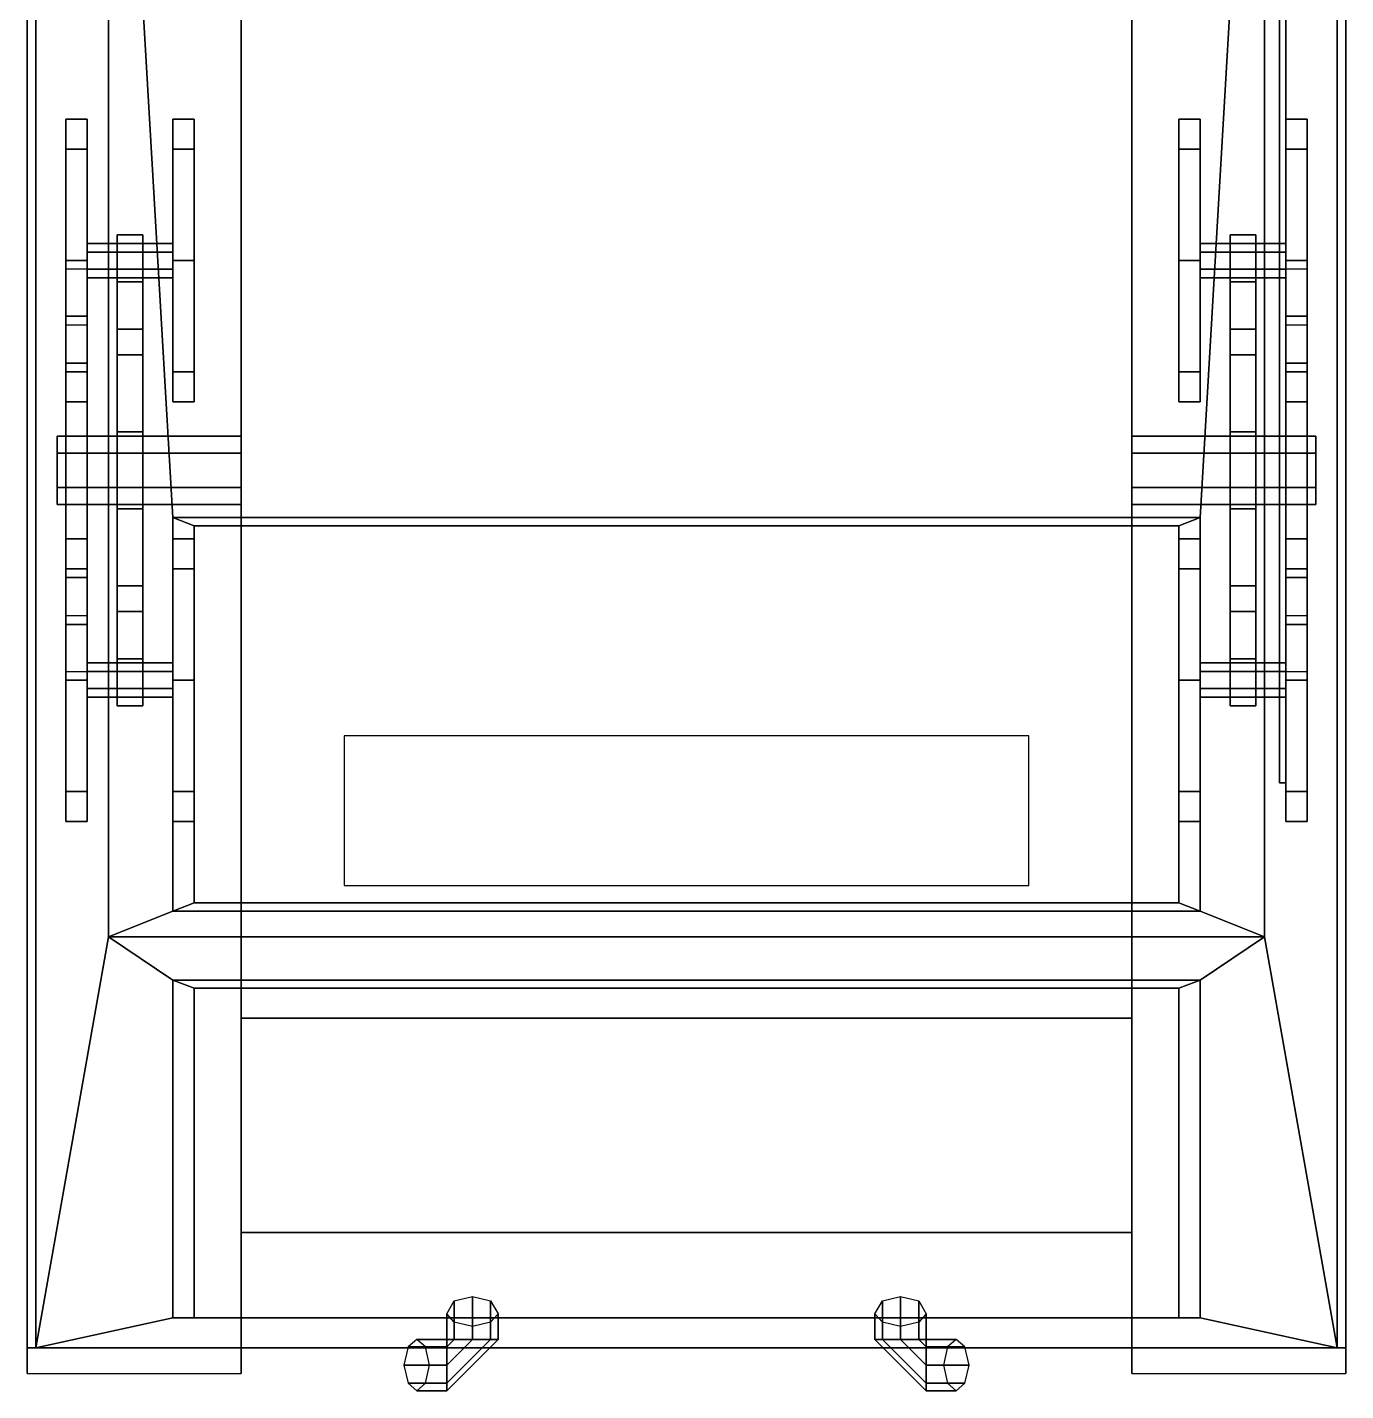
# Model space of a CAD drawing. Extents: x -1.54 to 1.54, y -3.13 to 3.24.
# Drawn here: x -1.54 to 1.54, y -3.13 to 0.055 of the extents above; entities that cross this region are included whole.
import ezdxf

# ---------------------------------------------------------------- set-up
doc = ezdxf.new("R2010")
doc.units = 0
doc.layers.get('0').update_dxf_attribs({"linetype": 'CONTINUOUS'})
doc.layers.add('BOGEY', color=5, linetype='CONTINUOUS')
doc.layers.add('MUDGUARDS', color=6, linetype='CONTINUOUS')

msp = doc.modelspace()

# ---------------------------------------------------------------- linework, layer by layer
for points in [[(-1.52, 1.48, 1.31), (-1.52, -3.03, 1.27), (-1.35, -2.07, 1.55), (-1.35, 1.48, 1.55)], [(-1.52, 1.48, 1.31), (-1.52, -3.03, 1), (-1.52, -3.03, 1.27), (-1.52, 1.48, 1.31)], [(-1.35, 1.48, 1.55), (-1.2, -1.09, 1.55), (1.2, -1.09, 1.55), (1.35, 1.48, 1.55)], [(-1.35, 1.48, 1.55), (-1.35, -2.07, 1.55), (-1.2, -2.01, 1.55), (-1.2, -1.09, 1.55)], [(-1.04, 1.48, 0.4), (-1.04, -2.26, 0.38), (-1.04, -2.76, 0.56), (-1.04, 1.48, 1.31)], [(1.04, 1.48, 0.4), (1.04, -2.26, 0.38), (-1.04, -2.26, 0.38), (-1.04, 1.48, 0.4)], [(-1.04, -2.76, 0.56), (-1.04, -3.03, 1), (-1.04, -3.03, 1), (-1.04, 1.48, 1.31)], [(1.04, -2.76, 0.56), (1.04, -2.26, 0.38), (1.04, 1.48, 0.4), (1.04, 1.48, 1.31)], [(1.04, -3.03, 1), (1.04, -3.03, 1), (1.04, -2.76, 0.56), (1.04, 1.48, 1.31)], [(1.2, -2.01, 1.55), (1.35, -2.07, 1.55), (1.35, 1.48, 1.55), (1.2, -1.09, 1.55)], [(1.35, -2.07, 1.55), (1.52, -3.03, 1.27), (1.52, 1.48, 1.31), (1.35, 1.48, 1.55)], [(1.52, -3.03, 1.27), (1.52, -3.03, 1), (1.52, 1.48, 1.31)], [(1.385, 1.33, 1.5313), (1.4, 1.33, 1.54), (1.4, -1.71, 1.54), (1.385, -1.71, 1.5313)], [(1.385, 1.33, 1.5487), (1.385, 1.33, 1.5313), (1.385, -1.71, 1.5313), (1.385, -1.71, 1.5487)], [(1.4, 1.33, 1.54), (1.385, 1.33, 1.5487), (1.385, -1.71, 1.5487), (1.4, -1.71, 1.54)], [(-1.2, -1.09, 1.55), (-1.2, -2.01, 1.55), (-1.15, -1.99, 1.58), (-1.15, -1.11, 1.58)], [(1.15, -1.11, 1.58), (1.2, -1.09, 1.55), (-1.2, -1.09, 1.55), (-1.15, -1.11, 1.58)], [(-1.15, -1.11, 1.58), (-1.15, -1.99, 1.58), (1.15, -1.99, 1.58), (1.15, -1.11, 1.58)], [(1.15, -1.99, 1.58), (1.2, -2.01, 1.55), (1.2, -1.09, 1.55), (1.15, -1.11, 1.58)], [(-0.8, -1.95, 1.55), (0.8, -1.95, 1.55), (0.8, -1.6, 1.55), (-0.8, -1.6, 1.55)], [(1.4, -1.71, 1.54), (1.385, -1.71, 1.5487), (1.385, -1.71, 1.5313), (1.4, -1.71, 1.54)], [(-1.15, -1.99, 1.58), (-1.2, -2.01, 1.55), (1.2, -2.01, 1.55), (1.15, -1.99, 1.58)], [(-1.35, -2.07, 1.55), (1.35, -2.07, 1.55), (1.2, -2.01, 1.55), (-1.2, -2.01, 1.55)], [(-1.35, -2.07, 1.55), (-1.52, -3.03, 1.27), (-1.2, -2.96, 1.2904), (-1.2, -2.1706, 1.5206)], [(-1.35, -2.07, 1.55), (-1.2, -2.1706, 1.5206), (1.2, -2.1706, 1.5206), (1.35, -2.07, 1.55)], [(1.2, -2.96, 1.2904), (1.52, -3.03, 1.27), (1.35, -2.07, 1.55), (1.2, -2.1706, 1.5206)], [(-1.2, -2.1706, 1.5206), (-1.2, -2.96, 1.2904), (-1.15, -2.96, 1.32), (-1.15, -2.19, 1.54)], [(1.15, -2.19, 1.54), (1.2, -2.1706, 1.5206), (-1.2, -2.1706, 1.5206), (-1.15, -2.19, 1.54)], [(-1.15, -2.19, 1.54), (-1.15, -2.96, 1.32), (1.15, -2.96, 1.32), (1.15, -2.19, 1.54)], [(1.15, -2.96, 1.32), (1.2, -2.96, 1.2904), (1.2, -2.1706, 1.5206), (1.15, -2.19, 1.54)], [(-1.04, -2.76, 0.56), (-1.04, -2.26, 0.38), (1.04, -2.26, 0.38), (1.04, -2.76, 0.56)], [(1.04, -2.76, 0.56), (1.04, -3.03, 1), (-1.04, -3.03, 1), (-1.04, -2.76, 0.56)], [(-0.56, -2.95, 0.87), (-0.5424, -2.92, 0.8276), (-0.5424, -3.01, 0.8276), (-0.56, -3.01, 0.87)], [(-0.5424, -2.92, 0.8276), (-0.5, -2.91, 0.81), (-0.5, -3.01, 0.81), (-0.5424, -3.01, 0.8276)], [(-0.5, -2.91, 0.81), (-0.4576, -2.92, 0.8276), (-0.4576, -3.01, 0.8276), (-0.5, -3.01, 0.81)], [(-0.4576, -2.92, 0.8276), (-0.44, -2.95, 0.87), (-0.44, -3.01, 0.87), (-0.4576, -3.01, 0.8276)], [(0.44, -2.95, 0.87), (0.4576, -2.92, 0.8276), (0.4576, -3.01, 0.8276), (0.44, -3.01, 0.87)], [(0.4576, -2.92, 0.8276), (0.5, -2.91, 0.81), (0.5, -3.01, 0.81), (0.4576, -3.01, 0.8276)], [(0.5, -2.91, 0.81), (0.5424, -2.92, 0.8276), (0.5424, -3.01, 0.8276), (0.5, -3.01, 0.81)], [(0.5424, -2.92, 0.8276), (0.56, -2.95, 0.87), (0.56, -3.01, 0.87), (0.5424, -3.01, 0.8276)], [(-1.2, -2.96, 1.2904), (-1.52, -3.03, 1.27), (1.52, -3.03, 1.27), (1.2, -2.96, 1.2904)], [(-1.15, -2.96, 1.32), (-1.2, -2.96, 1.2904), (1.2, -2.96, 1.2904), (1.15, -2.96, 1.32)], [(-0.5424, -2.97, 0.9124), (-0.56, -2.95, 0.87), (-0.56, -3.01, 0.87), (-0.5424, -3.01, 0.9124)], [(-0.44, -2.95, 0.87), (-0.4576, -2.97, 0.9124), (-0.4576, -3.01, 0.9124), (-0.44, -3.01, 0.87)], [(0.4576, -2.97, 0.9124), (0.44, -2.95, 0.87), (0.44, -3.01, 0.87), (0.4576, -3.01, 0.9124)], [(0.56, -2.95, 0.87), (0.5424, -2.97, 0.9124), (0.5424, -3.01, 0.9124), (0.56, -3.01, 0.87)], [(-0.5, -2.98, 0.93), (-0.5424, -2.97, 0.9124), (-0.5424, -3.01, 0.9124), (-0.5, -3.01, 0.93)], [(-0.4576, -2.97, 0.9124), (-0.5, -2.98, 0.93), (-0.5, -3.01, 0.93), (-0.4576, -3.01, 0.9124)], [(0.5, -2.98, 0.93), (0.4576, -2.97, 0.9124), (0.4576, -3.01, 0.9124), (0.5, -3.01, 0.93)], [(0.5424, -2.97, 0.9124), (0.5, -2.98, 0.93), (0.5, -3.01, 0.93), (0.5424, -3.01, 0.9124)], [(-0.56, -3.0276, 0.9124), (-0.56, -3.01, 0.87), (-0.63, -3.01, 0.87), (-0.65, -3.0276, 0.9124)], [(-0.56, -3.01, 0.87), (-0.56, -3.0276, 0.8276), (-0.61, -3.0276, 0.8276), (-0.63, -3.01, 0.87)], [(-0.56, -3.01, 0.87), (-0.5424, -3.01, 0.8276), (-0.56, -3.0276, 0.8276), (-0.56, -3.01, 0.87)], [(-0.5424, -3.01, 0.8276), (-0.5, -3.01, 0.81), (-0.56, -3.07, 0.81), (-0.56, -3.0276, 0.8276)], [(-0.5, -3.01, 0.81), (-0.4576, -3.01, 0.8276), (-0.56, -3.1124, 0.8276), (-0.56, -3.07, 0.81)], [(-0.4576, -3.01, 0.8276), (-0.44, -3.01, 0.87), (-0.56, -3.13, 0.87), (-0.56, -3.1124, 0.8276)], [(-0.44, -3.01, 0.87), (-0.4576, -3.01, 0.9124), (-0.56, -3.1124, 0.9124), (-0.56, -3.13, 0.87)], [(-0.4576, -3.01, 0.9124), (-0.5, -3.01, 0.93), (-0.56, -3.07, 0.93), (-0.56, -3.1124, 0.9124)], [(-0.5, -3.01, 0.93), (-0.5424, -3.01, 0.9124), (-0.56, -3.0276, 0.9124), (-0.56, -3.07, 0.93)], [(-0.5424, -3.01, 0.9124), (-0.56, -3.01, 0.87), (-0.56, -3.01, 0.87), (-0.56, -3.0276, 0.9124)], [(0.4576, -3.01, 0.9124), (0.44, -3.01, 0.87), (0.56, -3.13, 0.87), (0.56, -3.1124, 0.9124)], [(0.44, -3.01, 0.87), (0.4576, -3.01, 0.8276), (0.56, -3.1124, 0.8276), (0.56, -3.13, 0.87)], [(0.5, -3.01, 0.93), (0.4576, -3.01, 0.9124), (0.56, -3.1124, 0.9124), (0.56, -3.07, 0.93)], [(0.4576, -3.01, 0.8276), (0.5, -3.01, 0.81), (0.56, -3.07, 0.81), (0.56, -3.1124, 0.8276)], [(0.5424, -3.01, 0.9124), (0.5, -3.01, 0.93), (0.56, -3.07, 0.93), (0.56, -3.0276, 0.9124)], [(0.5, -3.01, 0.81), (0.5424, -3.01, 0.8276), (0.56, -3.0276, 0.8276), (0.56, -3.07, 0.81)], [(0.56, -3.01, 0.87), (0.5424, -3.01, 0.9124), (0.56, -3.0276, 0.9124), (0.56, -3.01, 0.87)], [(0.5424, -3.01, 0.8276), (0.56, -3.01, 0.87), (0.56, -3.01, 0.87), (0.56, -3.0276, 0.8276)], [(0.56, -3.01, 0.87), (0.56, -3.0276, 0.9124), (0.65, -3.0276, 0.9124), (0.63, -3.01, 0.87)], [(0.56, -3.0276, 0.8276), (0.56, -3.01, 0.87), (0.63, -3.01, 0.87), (0.61, -3.0276, 0.8276)], [(-1.52, -3.03, 1.27), (-1.52, -3.03, 1), (1.52, -3.03, 1), (1.52, -3.03, 1.27)], [(-0.56, -3.07, 0.93), (-0.56, -3.0276, 0.9124), (-0.65, -3.0276, 0.9124), (-0.66, -3.07, 0.93)], [(-0.56, -3.0276, 0.8276), (-0.56, -3.07, 0.81), (-0.6, -3.07, 0.81), (-0.61, -3.0276, 0.8276)], [(0.56, -3.0276, 0.9124), (0.56, -3.07, 0.93), (0.66, -3.07, 0.93), (0.65, -3.0276, 0.9124)], [(0.56, -3.07, 0.81), (0.56, -3.0276, 0.8276), (0.61, -3.0276, 0.8276), (0.6, -3.07, 0.81)], [(-0.56, -3.1124, 0.9124), (-0.56, -3.07, 0.93), (-0.66, -3.07, 0.93), (-0.65, -3.1124, 0.9124)], [(-0.56, -3.07, 0.81), (-0.56, -3.1124, 0.8276), (-0.61, -3.1124, 0.8276), (-0.6, -3.07, 0.81)], [(0.56, -3.07, 0.93), (0.56, -3.1124, 0.9124), (0.65, -3.1124, 0.9124), (0.66, -3.07, 0.93)], [(0.56, -3.1124, 0.8276), (0.56, -3.07, 0.81), (0.6, -3.07, 0.81), (0.61, -3.1124, 0.8276)], [(-0.56, -3.13, 0.87), (-0.56, -3.1124, 0.9124), (-0.65, -3.1124, 0.9124), (-0.63, -3.13, 0.87)], [(-0.56, -3.1124, 0.8276), (-0.56, -3.13, 0.87), (-0.63, -3.13, 0.87), (-0.61, -3.1124, 0.8276)], [(0.56, -3.1124, 0.9124), (0.56, -3.13, 0.87), (0.63, -3.13, 0.87), (0.65, -3.1124, 0.9124)], [(0.56, -3.13, 0.87), (0.56, -3.1124, 0.8276), (0.61, -3.1124, 0.8276), (0.63, -3.13, 0.87)]]:
    msp.add_3dface(points)
at = {"layer": 'BOGEY'}
for points in [[(-1.4, -0.16, 0.28), (-1.4, -0.16, 0.23), (-1.45, -0.16, 0.23), (-1.45, -0.16, 0.28)], [(-1.45, -0.16, 0.28), (-1.45, -0.16, 0.23), (-1.45, -0.23, 0.18), (-1.45, -0.23, 0.33)], [(-1.45, -0.23, 0.18), (-1.45, -0.16, 0.23), (-1.4, -0.16, 0.23), (-1.4, -0.23, 0.18)], [(-1.4, -0.23, 0.33), (-1.4, -0.16, 0.28), (-1.45, -0.16, 0.28), (-1.45, -0.23, 0.33)], [(-1.4, -0.23, 0.18), (-1.4, -0.16, 0.23), (-1.4, -0.16, 0.28), (-1.4, -0.23, 0.33)], [(-1.15, -0.16, 0.28), (-1.15, -0.16, 0.23), (-1.2, -0.16, 0.23), (-1.2, -0.16, 0.28)], [(-1.2, -0.16, 0.28), (-1.2, -0.16, 0.23), (-1.2, -0.23, 0.18), (-1.2, -0.23, 0.33)], [(-1.2, -0.23, 0.18), (-1.2, -0.16, 0.23), (-1.15, -0.16, 0.23), (-1.15, -0.23, 0.18)], [(-1.15, -0.23, 0.33), (-1.15, -0.16, 0.28), (-1.2, -0.16, 0.28), (-1.2, -0.23, 0.33)], [(-1.15, -0.23, 0.18), (-1.15, -0.16, 0.23), (-1.15, -0.16, 0.28), (-1.15, -0.23, 0.33)], [(1.2, -0.16, 0.28), (1.2, -0.16, 0.23), (1.15, -0.16, 0.23), (1.15, -0.16, 0.28)], [(1.15, -0.16, 0.28), (1.15, -0.16, 0.23), (1.15, -0.23, 0.18), (1.15, -0.23, 0.33)], [(1.15, -0.23, 0.18), (1.15, -0.16, 0.23), (1.2, -0.16, 0.23), (1.2, -0.23, 0.18)], [(1.2, -0.23, 0.33), (1.2, -0.16, 0.28), (1.15, -0.16, 0.28), (1.15, -0.23, 0.33)], [(1.2, -0.23, 0.18), (1.2, -0.16, 0.23), (1.2, -0.16, 0.28), (1.2, -0.23, 0.33)], [(1.45, -0.16, 0.28), (1.45, -0.16, 0.23), (1.4, -0.16, 0.23), (1.4, -0.16, 0.28)], [(1.4, -0.16, 0.28), (1.4, -0.16, 0.23), (1.4, -0.23, 0.18), (1.4, -0.23, 0.33)], [(1.4, -0.23, 0.18), (1.4, -0.16, 0.23), (1.45, -0.16, 0.23), (1.45, -0.23, 0.18)], [(1.45, -0.23, 0.33), (1.45, -0.16, 0.28), (1.4, -0.16, 0.28), (1.4, -0.23, 0.33)], [(1.45, -0.23, 0.18), (1.45, -0.16, 0.23), (1.45, -0.16, 0.28), (1.45, -0.23, 0.33)], [(-1.45, -0.75, 0.18), (-1.45, -0.23, 0.18), (-1.4, -0.23, 0.18), (-1.4, -0.75, 0.18)], [(-1.45, -0.23, 0.33), (-1.45, -0.23, 0.18), (-1.45, -0.75, 0.18), (-1.45, -0.75, 0.33)], [(-1.45, -0.23, 0.33), (-1.45, -0.75, 0.33), (-1.45, -0.75, 0.33), (-1.45, -0.49, 0.43)], [(-1.4, -0.49, 0.43), (-1.4, -0.23, 0.33), (-1.45, -0.23, 0.33), (-1.45, -0.49, 0.43)], [(-1.4, -0.75, 0.18), (-1.4, -0.23, 0.18), (-1.4, -0.23, 0.33), (-1.4, -0.75, 0.33)], [(-1.4, -0.75, 0.33), (-1.4, -0.75, 0.33), (-1.4, -0.23, 0.33), (-1.4, -0.49, 0.43)], [(-1.2, -0.75, 0.18), (-1.2, -0.23, 0.18), (-1.15, -0.23, 0.18), (-1.15, -0.75, 0.18)], [(-1.2, -0.23, 0.33), (-1.2, -0.23, 0.18), (-1.2, -0.75, 0.18), (-1.2, -0.75, 0.33)], [(-1.2, -0.23, 0.33), (-1.2, -0.75, 0.33), (-1.2, -0.75, 0.33), (-1.2, -0.49, 0.43)], [(-1.15, -0.49, 0.43), (-1.15, -0.23, 0.33), (-1.2, -0.23, 0.33), (-1.2, -0.49, 0.43)], [(-1.15, -0.75, 0.18), (-1.15, -0.23, 0.18), (-1.15, -0.23, 0.33), (-1.15, -0.75, 0.33)], [(-1.15, -0.75, 0.33), (-1.15, -0.75, 0.33), (-1.15, -0.23, 0.33), (-1.15, -0.49, 0.43)], [(1.2, -0.23, 0.18), (1.2, -0.75, 0.18), (1.15, -0.75, 0.18), (1.15, -0.23, 0.18)], [(1.15, -0.23, 0.18), (1.15, -0.75, 0.18), (1.15, -0.75, 0.33), (1.15, -0.23, 0.33)], [(1.15, -0.23, 0.33), (1.15, -0.23, 0.33), (1.15, -0.75, 0.33), (1.15, -0.49, 0.43)], [(1.2, -0.49, 0.43), (1.2, -0.23, 0.33), (1.15, -0.23, 0.33), (1.15, -0.49, 0.43)], [(1.2, -0.75, 0.33), (1.2, -0.75, 0.18), (1.2, -0.23, 0.18), (1.2, -0.23, 0.33)], [(1.2, -0.75, 0.33), (1.2, -0.23, 0.33), (1.2, -0.23, 0.33), (1.2, -0.49, 0.43)], [(1.45, -0.23, 0.18), (1.45, -0.75, 0.18), (1.4, -0.75, 0.18), (1.4, -0.23, 0.18)], [(1.4, -0.23, 0.18), (1.4, -0.75, 0.18), (1.4, -0.75, 0.33), (1.4, -0.23, 0.33)], [(1.4, -0.23, 0.33), (1.4, -0.23, 0.33), (1.4, -0.75, 0.33), (1.4, -0.49, 0.43)], [(1.45, -0.49, 0.43), (1.45, -0.23, 0.33), (1.4, -0.23, 0.33), (1.4, -0.49, 0.43)], [(1.45, -0.75, 0.33), (1.45, -0.75, 0.18), (1.45, -0.23, 0.18), (1.45, -0.23, 0.33)], [(1.45, -0.75, 0.33), (1.45, -0.23, 0.33), (1.45, -0.23, 0.33), (1.45, -0.49, 0.43)], [(-1.33, -0.43, 0.39), (-1.33, -0.54, 0.39), (-1.33, -0.54, 0.62), (-1.33, -0.43, 0.62)], [(-1.33, -0.43, 0.62), (-1.33, -1.53, 0.62), (-1.33, -1.31, 0.72), (-1.33, -0.65, 0.72)], [(-1.27, -0.65, 0.72), (-1.27, -0.43, 0.62), (-1.33, -0.43, 0.62), (-1.33, -0.65, 0.72)], [(-1.27, -0.43, 0.62), (-1.27, -0.43, 0.39), (-1.33, -0.43, 0.39), (-1.33, -0.43, 0.62)], [(-1.27, -0.54, 0.62), (-1.27, -0.54, 0.39), (-1.27, -0.43, 0.39), (-1.27, -0.43, 0.62)], [(-1.27, -1.31, 0.72), (-1.27, -1.53, 0.62), (-1.27, -0.43, 0.62), (-1.27, -0.65, 0.72)], [(1.27, -0.43, 0.62), (1.27, -0.43, 0.39), (1.27, -0.54, 0.39), (1.27, -0.54, 0.62)], [(1.27, -0.65, 0.72), (1.27, -0.43, 0.62), (1.27, -1.53, 0.62), (1.27, -1.31, 0.72)], [(1.33, -0.65, 0.72), (1.33, -0.43, 0.62), (1.27, -0.43, 0.62), (1.27, -0.65, 0.72)], [(1.33, -0.43, 0.62), (1.33, -0.43, 0.39), (1.27, -0.43, 0.39), (1.27, -0.43, 0.62)], [(1.33, -0.54, 0.39), (1.33, -0.43, 0.39), (1.33, -0.43, 0.62), (1.33, -0.54, 0.62)], [(1.33, -1.53, 0.62), (1.33, -0.43, 0.62), (1.33, -0.65, 0.72), (1.33, -1.31, 0.72)], [(-1.2, -0.47, 0.3946), (-1.2, -0.45, 0.36), (-1.4, -0.45, 0.36), (-1.4, -0.47, 0.3946)], [(-1.2, -0.45, 0.36), (-1.2, -0.47, 0.3254), (-1.4, -0.47, 0.3254), (-1.4, -0.45, 0.36)], [(-1.2, -0.51, 0.3946), (-1.2, -0.47, 0.3946), (-1.4, -0.47, 0.3946), (-1.4, -0.51, 0.3946)], [(-1.2, -0.47, 0.3254), (-1.2, -0.51, 0.3254), (-1.4, -0.51, 0.3254), (-1.4, -0.47, 0.3254)], [(1.4, -0.47, 0.3946), (1.4, -0.45, 0.36), (1.2, -0.45, 0.36), (1.2, -0.47, 0.3946)], [(1.4, -0.45, 0.36), (1.4, -0.47, 0.3254), (1.2, -0.47, 0.3254), (1.2, -0.45, 0.36)], [(1.4, -0.51, 0.3946), (1.4, -0.47, 0.3946), (1.2, -0.47, 0.3946), (1.2, -0.51, 0.3946)], [(1.4, -0.47, 0.3254), (1.4, -0.51, 0.3254), (1.2, -0.51, 0.3254), (1.2, -0.47, 0.3254)], [(-1.45, -0.49, 0.43), (-1.45, -0.75, 0.33), (-1.4, -0.75, 0.33), (-1.4, -0.49, 0.43)], [(-1.2, -0.49, 0.43), (-1.2, -0.75, 0.33), (-1.15, -0.75, 0.33), (-1.15, -0.49, 0.43)], [(1.15, -0.49, 0.43), (1.15, -0.75, 0.33), (1.2, -0.75, 0.33), (1.2, -0.49, 0.43)], [(1.4, -0.49, 0.43), (1.4, -0.75, 0.33), (1.45, -0.75, 0.33), (1.45, -0.49, 0.43)], [(-1.4, -0.62, 0.52), (-1.4, -0.51, 0.42), (-1.45, -0.51, 0.42), (-1.45, -0.62, 0.52)], [(-1.45, -0.51, 0.42), (-1.45, -0.64, 0.37), (-1.45, -0.73, 0.42), (-1.45, -0.62, 0.52)], [(-1.4, -0.73, 0.42), (-1.4, -0.64, 0.37), (-1.4, -0.51, 0.42), (-1.4, -0.62, 0.52)], [(-1.2, -0.53, 0.36), (-1.2, -0.51, 0.3946), (-1.4, -0.51, 0.3946), (-1.4, -0.53, 0.36)], [(-1.2, -0.51, 0.3254), (-1.2, -0.53, 0.36), (-1.4, -0.53, 0.36), (-1.4, -0.51, 0.3254)], [(-1.33, -0.54, 0.62), (-1.33, -0.54, 0.39), (-1.27, -0.54, 0.39), (-1.27, -0.54, 0.62)], [(-1.27, -0.54, 0.62), (-1.27, -1.42, 0.62), (-1.33, -1.42, 0.62), (-1.33, -0.54, 0.62)], [(1.4, -0.53, 0.36), (1.4, -0.51, 0.3946), (1.2, -0.51, 0.3946), (1.2, -0.53, 0.36)], [(1.4, -0.51, 0.3254), (1.4, -0.53, 0.36), (1.2, -0.53, 0.36), (1.2, -0.51, 0.3254)], [(1.27, -0.54, 0.62), (1.27, -0.54, 0.39), (1.33, -0.54, 0.39), (1.33, -0.54, 0.62)], [(1.27, -1.42, 0.62), (1.27, -0.54, 0.62), (1.33, -0.54, 0.62), (1.33, -1.42, 0.62)], [(1.4, -0.51, 0.42), (1.4, -0.64, 0.37), (1.4, -0.73, 0.42), (1.4, -0.62, 0.52)], [(1.45, -0.62, 0.52), (1.45, -0.51, 0.42), (1.4, -0.51, 0.42), (1.4, -0.62, 0.52)], [(1.45, -0.73, 0.42), (1.45, -0.64, 0.37), (1.45, -0.51, 0.42), (1.45, -0.62, 0.52)], [(-1.4, -0.73, 0.56), (-1.4, -0.62, 0.52), (-1.45, -0.62, 0.52), (-1.45, -0.73, 0.56)], [(-1.45, -0.62, 0.52), (-1.45, -0.73, 0.42), (-1.45, -0.73, 0.42), (-1.45, -0.73, 0.56)], [(-1.4, -0.73, 0.42), (-1.4, -0.73, 0.42), (-1.4, -0.62, 0.52), (-1.4, -0.73, 0.56)], [(1.45, -0.73, 0.56), (1.45, -0.62, 0.52), (1.4, -0.62, 0.52), (1.4, -0.73, 0.56)], [(1.4, -0.62, 0.52), (1.4, -0.73, 0.42), (1.4, -0.73, 0.42), (1.4, -0.73, 0.56)], [(1.45, -0.73, 0.42), (1.45, -0.73, 0.42), (1.45, -0.62, 0.52), (1.45, -0.73, 0.56)], [(-1.45, -0.73, 0.42), (-1.45, -0.64, 0.37), (-1.4, -0.64, 0.37), (-1.4, -0.73, 0.42)], [(-1.33, -0.65, 0.72), (-1.33, -0.71, 0.72), (-1.27, -0.71, 0.72), (-1.27, -0.65, 0.72)], [(1.33, -0.71, 0.72), (1.33, -0.65, 0.72), (1.27, -0.65, 0.72), (1.27, -0.71, 0.72)], [(1.4, -0.73, 0.42), (1.4, -0.64, 0.37), (1.45, -0.64, 0.37), (1.45, -0.73, 0.42)], [(-1.45, -0.73, 0.56), (-1.45, -0.73, 0.42), (-1.45, -1.23, 0.42), (-1.45, -1.23, 0.56)], [(-1.45, -1.23, 0.42), (-1.45, -0.73, 0.42), (-1.4, -0.73, 0.42), (-1.4, -1.23, 0.42)], [(-1.4, -1.23, 0.56), (-1.4, -0.73, 0.56), (-1.45, -0.73, 0.56), (-1.45, -1.23, 0.56)], [(-1.4, -1.23, 0.42), (-1.4, -0.73, 0.42), (-1.4, -0.73, 0.56), (-1.4, -1.23, 0.56)], [(-1.33, -0.71, 0.72), (-1.33, -1.25, 0.72), (-1.33, -1.07, 0.81), (-1.33, -0.89, 0.81)], [(-1.27, -0.89, 0.81), (-1.27, -0.71, 0.72), (-1.33, -0.71, 0.72), (-1.33, -0.89, 0.81)], [(-1.27, -1.07, 0.81), (-1.27, -1.25, 0.72), (-1.27, -0.71, 0.72), (-1.27, -0.89, 0.81)], [(1.33, -0.89, 0.81), (1.33, -0.71, 0.72), (1.27, -0.71, 0.72), (1.27, -0.89, 0.81)], [(1.27, -0.89, 0.81), (1.27, -0.71, 0.72), (1.27, -1.25, 0.72), (1.27, -1.07, 0.81)], [(1.33, -1.25, 0.72), (1.33, -0.71, 0.72), (1.33, -0.89, 0.81), (1.33, -1.07, 0.81)], [(1.4, -0.73, 0.42), (1.4, -1.23, 0.42), (1.4, -1.23, 0.56), (1.4, -0.73, 0.56)], [(1.45, -0.73, 0.42), (1.45, -1.23, 0.42), (1.4, -1.23, 0.42), (1.4, -0.73, 0.42)], [(1.4, -0.73, 0.56), (1.4, -1.23, 0.56), (1.45, -1.23, 0.56), (1.45, -0.73, 0.56)], [(1.45, -1.23, 0.56), (1.45, -1.23, 0.42), (1.45, -0.73, 0.42), (1.45, -0.73, 0.56)], [(-1.45, -0.75, 0.18), (-1.45, -0.82, 0.23), (-1.45, -0.82, 0.28), (-1.45, -0.75, 0.33)], [(-1.4, -0.75, 0.18), (-1.4, -0.82, 0.23), (-1.45, -0.82, 0.23), (-1.45, -0.75, 0.18)], [(-1.45, -0.75, 0.33), (-1.45, -0.82, 0.28), (-1.4, -0.82, 0.28), (-1.4, -0.75, 0.33)], [(-1.4, -0.82, 0.28), (-1.4, -0.82, 0.23), (-1.4, -0.75, 0.18), (-1.4, -0.75, 0.33)], [(-1.2, -0.75, 0.18), (-1.2, -0.82, 0.23), (-1.2, -0.82, 0.28), (-1.2, -0.75, 0.33)], [(-1.15, -0.75, 0.18), (-1.15, -0.82, 0.23), (-1.2, -0.82, 0.23), (-1.2, -0.75, 0.18)], [(-1.2, -0.75, 0.33), (-1.2, -0.82, 0.28), (-1.15, -0.82, 0.28), (-1.15, -0.75, 0.33)], [(-1.15, -0.82, 0.28), (-1.15, -0.82, 0.23), (-1.15, -0.75, 0.18), (-1.15, -0.75, 0.33)], [(1.15, -0.75, 0.18), (1.15, -0.82, 0.23), (1.15, -0.82, 0.28), (1.15, -0.75, 0.33)], [(1.2, -0.75, 0.18), (1.2, -0.82, 0.23), (1.15, -0.82, 0.23), (1.15, -0.75, 0.18)], [(1.15, -0.75, 0.33), (1.15, -0.82, 0.28), (1.2, -0.82, 0.28), (1.2, -0.75, 0.33)], [(1.2, -0.82, 0.28), (1.2, -0.82, 0.23), (1.2, -0.75, 0.18), (1.2, -0.75, 0.33)], [(1.4, -0.75, 0.18), (1.4, -0.82, 0.23), (1.4, -0.82, 0.28), (1.4, -0.75, 0.33)], [(1.45, -0.75, 0.18), (1.45, -0.82, 0.23), (1.4, -0.82, 0.23), (1.4, -0.75, 0.18)], [(1.4, -0.75, 0.33), (1.4, -0.82, 0.28), (1.45, -0.82, 0.28), (1.45, -0.75, 0.33)], [(1.45, -0.82, 0.28), (1.45, -0.82, 0.23), (1.45, -0.75, 0.18), (1.45, -0.75, 0.33)], [(-1.45, -0.82, 0.28), (-1.45, -0.82, 0.23), (-1.4, -0.82, 0.23), (-1.4, -0.82, 0.28)], [(-1.2, -0.82, 0.28), (-1.2, -0.82, 0.23), (-1.15, -0.82, 0.23), (-1.15, -0.82, 0.28)], [(1.15, -0.82, 0.28), (1.15, -0.82, 0.23), (1.2, -0.82, 0.23), (1.2, -0.82, 0.28)], [(1.4, -0.82, 0.28), (1.4, -0.82, 0.23), (1.45, -0.82, 0.23), (1.45, -0.82, 0.28)], [(-1.33, -0.89, 0.81), (-1.33, -1.07, 0.81), (-1.27, -1.07, 0.81), (-1.27, -0.89, 0.81)], [(1.33, -1.07, 0.81), (1.33, -0.89, 0.81), (1.27, -0.89, 0.81), (1.27, -1.07, 0.81)], [(-1.04, -0.94, 0.5893), (-1.04, -0.9, 0.52), (-1.47, -0.9, 0.52), (-1.47, -0.94, 0.5893)], [(-1.47, -1.02, 0.5893), (-1.47, -0.94, 0.5893), (-1.47, -0.9, 0.52), (-1.47, -1.06, 0.52)], [(-1.04, -0.9, 0.52), (-1.04, -0.94, 0.4507), (-1.47, -0.94, 0.4507), (-1.47, -0.9, 0.52)], [(-1.47, -1.06, 0.52), (-1.47, -0.9, 0.52), (-1.47, -0.94, 0.4507), (-1.47, -1.02, 0.4507)], [(1.04, -0.9, 0.52), (1.04, -0.94, 0.5893), (1.47, -0.94, 0.5893), (1.47, -0.9, 0.52)], [(1.04, -0.94, 0.4507), (1.04, -0.9, 0.52), (1.47, -0.9, 0.52), (1.47, -0.94, 0.4507)], [(1.47, -0.94, 0.5893), (1.47, -1.02, 0.5893), (1.47, -1.06, 0.52), (1.47, -0.9, 0.52)], [(1.47, -0.9, 0.52), (1.47, -1.06, 0.52), (1.47, -1.02, 0.4507), (1.47, -0.94, 0.4507)], [(-1.04, -0.94, 0.4507), (-1.04, -1.02, 0.4507), (-1.47, -1.02, 0.4507), (-1.47, -0.94, 0.4507)], [(-1.04, -1.02, 0.5893), (-1.04, -0.94, 0.5893), (-1.47, -0.94, 0.5893), (-1.47, -1.02, 0.5893)], [(1.04, -1.02, 0.4507), (1.04, -0.94, 0.4507), (1.47, -0.94, 0.4507), (1.47, -1.02, 0.4507)], [(1.04, -0.94, 0.5893), (1.04, -1.02, 0.5893), (1.47, -1.02, 0.5893), (1.47, -0.94, 0.5893)], [(-1.04, -1.06, 0.52), (-1.04, -1.02, 0.5893), (-1.47, -1.02, 0.5893), (-1.47, -1.06, 0.52)], [(-1.04, -1.02, 0.4507), (-1.04, -1.06, 0.52), (-1.47, -1.06, 0.52), (-1.47, -1.02, 0.4507)], [(1.04, -1.02, 0.5893), (1.04, -1.06, 0.52), (1.47, -1.06, 0.52), (1.47, -1.02, 0.5893)], [(1.04, -1.06, 0.52), (1.04, -1.02, 0.4507), (1.47, -1.02, 0.4507), (1.47, -1.06, 0.52)], [(-1.33, -1.07, 0.81), (-1.33, -1.25, 0.72), (-1.27, -1.25, 0.72), (-1.27, -1.07, 0.81)], [(1.27, -1.07, 0.81), (1.27, -1.25, 0.72), (1.33, -1.25, 0.72), (1.33, -1.07, 0.81)], [(-1.4, -1.14, 0.28), (-1.4, -1.14, 0.23), (-1.45, -1.14, 0.23), (-1.45, -1.14, 0.28)], [(-1.45, -1.14, 0.28), (-1.45, -1.14, 0.23), (-1.45, -1.21, 0.18), (-1.45, -1.21, 0.33)], [(-1.45, -1.21, 0.18), (-1.45, -1.14, 0.23), (-1.4, -1.14, 0.23), (-1.4, -1.21, 0.18)], [(-1.4, -1.21, 0.33), (-1.4, -1.14, 0.28), (-1.45, -1.14, 0.28), (-1.45, -1.21, 0.33)], [(-1.4, -1.21, 0.18), (-1.4, -1.14, 0.23), (-1.4, -1.14, 0.28), (-1.4, -1.21, 0.33)], [(-1.15, -1.14, 0.28), (-1.15, -1.14, 0.23), (-1.2, -1.14, 0.23), (-1.2, -1.14, 0.28)], [(-1.2, -1.14, 0.28), (-1.2, -1.14, 0.23), (-1.2, -1.21, 0.18), (-1.2, -1.21, 0.33)], [(-1.2, -1.21, 0.18), (-1.2, -1.14, 0.23), (-1.15, -1.14, 0.23), (-1.15, -1.21, 0.18)], [(-1.15, -1.21, 0.33), (-1.15, -1.14, 0.28), (-1.2, -1.14, 0.28), (-1.2, -1.21, 0.33)], [(-1.15, -1.21, 0.18), (-1.15, -1.14, 0.23), (-1.15, -1.14, 0.28), (-1.15, -1.21, 0.33)], [(1.2, -1.14, 0.28), (1.2, -1.14, 0.23), (1.15, -1.14, 0.23), (1.15, -1.14, 0.28)], [(1.15, -1.14, 0.28), (1.15, -1.14, 0.23), (1.15, -1.21, 0.18), (1.15, -1.21, 0.33)], [(1.15, -1.21, 0.18), (1.15, -1.14, 0.23), (1.2, -1.14, 0.23), (1.2, -1.21, 0.18)], [(1.2, -1.21, 0.33), (1.2, -1.14, 0.28), (1.15, -1.14, 0.28), (1.15, -1.21, 0.33)], [(1.2, -1.21, 0.18), (1.2, -1.14, 0.23), (1.2, -1.14, 0.28), (1.2, -1.21, 0.33)], [(1.45, -1.14, 0.28), (1.45, -1.14, 0.23), (1.4, -1.14, 0.23), (1.4, -1.14, 0.28)], [(1.4, -1.14, 0.28), (1.4, -1.14, 0.23), (1.4, -1.21, 0.18), (1.4, -1.21, 0.33)], [(1.4, -1.21, 0.18), (1.4, -1.14, 0.23), (1.45, -1.14, 0.23), (1.45, -1.21, 0.18)], [(1.45, -1.21, 0.33), (1.45, -1.14, 0.28), (1.4, -1.14, 0.28), (1.4, -1.21, 0.33)], [(1.45, -1.21, 0.18), (1.45, -1.14, 0.23), (1.45, -1.14, 0.28), (1.45, -1.21, 0.33)], [(-1.45, -1.21, 0.33), (-1.45, -1.21, 0.18), (-1.45, -1.73, 0.18), (-1.45, -1.73, 0.33)], [(-1.45, -1.73, 0.18), (-1.45, -1.21, 0.18), (-1.4, -1.21, 0.18), (-1.4, -1.73, 0.18)], [(-1.4, -1.47, 0.43), (-1.4, -1.21, 0.33), (-1.45, -1.21, 0.33), (-1.45, -1.47, 0.43)], [(-1.45, -1.21, 0.33), (-1.45, -1.73, 0.33), (-1.45, -1.73, 0.33), (-1.45, -1.47, 0.43)], [(-1.4, -1.73, 0.18), (-1.4, -1.21, 0.18), (-1.4, -1.21, 0.33), (-1.4, -1.73, 0.33)], [(-1.4, -1.73, 0.33), (-1.4, -1.73, 0.33), (-1.4, -1.21, 0.33), (-1.4, -1.47, 0.43)], [(-1.2, -1.21, 0.33), (-1.2, -1.21, 0.18), (-1.2, -1.73, 0.18), (-1.2, -1.73, 0.33)], [(-1.2, -1.73, 0.18), (-1.2, -1.21, 0.18), (-1.15, -1.21, 0.18), (-1.15, -1.73, 0.18)], [(-1.2, -1.21, 0.33), (-1.2, -1.73, 0.33), (-1.2, -1.73, 0.33), (-1.2, -1.47, 0.43)], [(-1.15, -1.47, 0.43), (-1.15, -1.21, 0.33), (-1.2, -1.21, 0.33), (-1.2, -1.47, 0.43)], [(-1.15, -1.73, 0.18), (-1.15, -1.21, 0.18), (-1.15, -1.21, 0.33), (-1.15, -1.73, 0.33)], [(-1.15, -1.73, 0.33), (-1.15, -1.73, 0.33), (-1.15, -1.21, 0.33), (-1.15, -1.47, 0.43)], [(1.15, -1.21, 0.18), (1.15, -1.73, 0.18), (1.15, -1.73, 0.33), (1.15, -1.21, 0.33)], [(1.2, -1.21, 0.18), (1.2, -1.73, 0.18), (1.15, -1.73, 0.18), (1.15, -1.21, 0.18)], [(1.15, -1.21, 0.33), (1.15, -1.21, 0.33), (1.15, -1.73, 0.33), (1.15, -1.47, 0.43)], [(1.2, -1.47, 0.43), (1.2, -1.21, 0.33), (1.15, -1.21, 0.33), (1.15, -1.47, 0.43)], [(1.2, -1.73, 0.33), (1.2, -1.73, 0.18), (1.2, -1.21, 0.18), (1.2, -1.21, 0.33)], [(1.2, -1.73, 0.33), (1.2, -1.21, 0.33), (1.2, -1.21, 0.33), (1.2, -1.47, 0.43)], [(1.4, -1.21, 0.18), (1.4, -1.73, 0.18), (1.4, -1.73, 0.33), (1.4, -1.21, 0.33)], [(1.45, -1.21, 0.18), (1.45, -1.73, 0.18), (1.4, -1.73, 0.18), (1.4, -1.21, 0.18)], [(1.45, -1.47, 0.43), (1.45, -1.21, 0.33), (1.4, -1.21, 0.33), (1.4, -1.47, 0.43)], [(1.4, -1.21, 0.33), (1.4, -1.21, 0.33), (1.4, -1.73, 0.33), (1.4, -1.47, 0.43)], [(1.45, -1.73, 0.33), (1.45, -1.73, 0.18), (1.45, -1.21, 0.18), (1.45, -1.21, 0.33)], [(1.45, -1.73, 0.33), (1.45, -1.21, 0.33), (1.45, -1.21, 0.33), (1.45, -1.47, 0.43)], [(-1.45, -1.23, 0.56), (-1.45, -1.34, 0.52), (-1.4, -1.34, 0.52), (-1.4, -1.23, 0.56)], [(-1.45, -1.23, 0.42), (-1.45, -1.23, 0.42), (-1.45, -1.34, 0.52), (-1.45, -1.23, 0.56)], [(-1.4, -1.23, 0.42), (-1.4, -1.32, 0.37), (-1.45, -1.32, 0.37), (-1.45, -1.23, 0.42)], [(-1.45, -1.23, 0.42), (-1.45, -1.32, 0.37), (-1.45, -1.45, 0.42), (-1.45, -1.34, 0.52)], [(-1.4, -1.34, 0.52), (-1.4, -1.23, 0.42), (-1.4, -1.23, 0.42), (-1.4, -1.23, 0.56)], [(-1.4, -1.45, 0.42), (-1.4, -1.32, 0.37), (-1.4, -1.23, 0.42), (-1.4, -1.34, 0.52)], [(1.4, -1.23, 0.56), (1.4, -1.34, 0.52), (1.45, -1.34, 0.52), (1.45, -1.23, 0.56)], [(1.4, -1.23, 0.42), (1.4, -1.23, 0.42), (1.4, -1.34, 0.52), (1.4, -1.23, 0.56)], [(1.45, -1.23, 0.42), (1.45, -1.32, 0.37), (1.4, -1.32, 0.37), (1.4, -1.23, 0.42)], [(1.4, -1.23, 0.42), (1.4, -1.32, 0.37), (1.4, -1.45, 0.42), (1.4, -1.34, 0.52)], [(1.45, -1.34, 0.52), (1.45, -1.23, 0.42), (1.45, -1.23, 0.42), (1.45, -1.23, 0.56)], [(1.45, -1.45, 0.42), (1.45, -1.32, 0.37), (1.45, -1.23, 0.42), (1.45, -1.34, 0.52)], [(-1.33, -1.25, 0.72), (-1.33, -1.31, 0.72), (-1.27, -1.31, 0.72), (-1.27, -1.25, 0.72)], [(1.33, -1.31, 0.72), (1.33, -1.25, 0.72), (1.27, -1.25, 0.72), (1.27, -1.31, 0.72)], [(-1.33, -1.31, 0.72), (-1.33, -1.53, 0.62), (-1.27, -1.53, 0.62), (-1.27, -1.31, 0.72)], [(1.27, -1.31, 0.72), (1.27, -1.53, 0.62), (1.33, -1.53, 0.62), (1.33, -1.31, 0.72)], [(-1.45, -1.34, 0.52), (-1.45, -1.45, 0.42), (-1.4, -1.45, 0.42), (-1.4, -1.34, 0.52)], [(1.4, -1.34, 0.52), (1.4, -1.45, 0.42), (1.45, -1.45, 0.42), (1.45, -1.34, 0.52)], [(-1.2, -1.43, 0.36), (-1.2, -1.45, 0.3254), (-1.4, -1.45, 0.3254), (-1.4, -1.43, 0.36)], [(-1.2, -1.45, 0.3946), (-1.2, -1.43, 0.36), (-1.4, -1.43, 0.36), (-1.4, -1.45, 0.3946)], [(-1.33, -1.42, 0.39), (-1.33, -1.53, 0.39), (-1.33, -1.53, 0.62), (-1.33, -1.42, 0.62)], [(-1.27, -1.42, 0.62), (-1.27, -1.42, 0.39), (-1.33, -1.42, 0.39), (-1.33, -1.42, 0.62)], [(-1.27, -1.53, 0.62), (-1.27, -1.53, 0.39), (-1.27, -1.42, 0.39), (-1.27, -1.42, 0.62)], [(1.4, -1.43, 0.36), (1.4, -1.45, 0.3254), (1.2, -1.45, 0.3254), (1.2, -1.43, 0.36)], [(1.4, -1.45, 0.3946), (1.4, -1.43, 0.36), (1.2, -1.43, 0.36), (1.2, -1.45, 0.3946)], [(1.27, -1.42, 0.62), (1.27, -1.42, 0.39), (1.27, -1.53, 0.39), (1.27, -1.53, 0.62)], [(1.33, -1.42, 0.62), (1.33, -1.42, 0.39), (1.27, -1.42, 0.39), (1.27, -1.42, 0.62)], [(1.33, -1.53, 0.39), (1.33, -1.42, 0.39), (1.33, -1.42, 0.62), (1.33, -1.53, 0.62)], [(-1.2, -1.45, 0.3254), (-1.2, -1.49, 0.3254), (-1.4, -1.49, 0.3254), (-1.4, -1.45, 0.3254)], [(-1.2, -1.49, 0.3946), (-1.2, -1.45, 0.3946), (-1.4, -1.45, 0.3946), (-1.4, -1.49, 0.3946)], [(1.4, -1.45, 0.3254), (1.4, -1.49, 0.3254), (1.2, -1.49, 0.3254), (1.2, -1.45, 0.3254)], [(1.4, -1.49, 0.3946), (1.4, -1.45, 0.3946), (1.2, -1.45, 0.3946), (1.2, -1.49, 0.3946)], [(-1.45, -1.47, 0.43), (-1.45, -1.73, 0.33), (-1.4, -1.73, 0.33), (-1.4, -1.47, 0.43)], [(-1.2, -1.49, 0.3254), (-1.2, -1.51, 0.36), (-1.4, -1.51, 0.36), (-1.4, -1.49, 0.3254)], [(-1.2, -1.51, 0.36), (-1.2, -1.49, 0.3946), (-1.4, -1.49, 0.3946), (-1.4, -1.51, 0.36)], [(-1.2, -1.47, 0.43), (-1.2, -1.73, 0.33), (-1.15, -1.73, 0.33), (-1.15, -1.47, 0.43)], [(1.15, -1.47, 0.43), (1.15, -1.73, 0.33), (1.2, -1.73, 0.33), (1.2, -1.47, 0.43)], [(1.4, -1.49, 0.3254), (1.4, -1.51, 0.36), (1.2, -1.51, 0.36), (1.2, -1.49, 0.3254)], [(1.4, -1.51, 0.36), (1.4, -1.49, 0.3946), (1.2, -1.49, 0.3946), (1.2, -1.51, 0.36)], [(1.4, -1.47, 0.43), (1.4, -1.73, 0.33), (1.45, -1.73, 0.33), (1.45, -1.47, 0.43)], [(-1.33, -1.53, 0.62), (-1.33, -1.53, 0.39), (-1.27, -1.53, 0.39), (-1.27, -1.53, 0.62)], [(1.27, -1.53, 0.62), (1.27, -1.53, 0.39), (1.33, -1.53, 0.39), (1.33, -1.53, 0.62)], [(-1.45, -1.73, 0.18), (-1.45, -1.8, 0.23), (-1.45, -1.8, 0.28), (-1.45, -1.73, 0.33)], [(-1.4, -1.73, 0.18), (-1.4, -1.8, 0.23), (-1.45, -1.8, 0.23), (-1.45, -1.73, 0.18)], [(-1.45, -1.73, 0.33), (-1.45, -1.8, 0.28), (-1.4, -1.8, 0.28), (-1.4, -1.73, 0.33)], [(-1.4, -1.8, 0.28), (-1.4, -1.8, 0.23), (-1.4, -1.73, 0.18), (-1.4, -1.73, 0.33)], [(-1.2, -1.73, 0.18), (-1.2, -1.8, 0.23), (-1.2, -1.8, 0.28), (-1.2, -1.73, 0.33)], [(-1.15, -1.73, 0.18), (-1.15, -1.8, 0.23), (-1.2, -1.8, 0.23), (-1.2, -1.73, 0.18)], [(-1.2, -1.73, 0.33), (-1.2, -1.8, 0.28), (-1.15, -1.8, 0.28), (-1.15, -1.73, 0.33)], [(-1.15, -1.8, 0.28), (-1.15, -1.8, 0.23), (-1.15, -1.73, 0.18), (-1.15, -1.73, 0.33)], [(1.15, -1.73, 0.18), (1.15, -1.8, 0.23), (1.15, -1.8, 0.28), (1.15, -1.73, 0.33)], [(1.2, -1.73, 0.18), (1.2, -1.8, 0.23), (1.15, -1.8, 0.23), (1.15, -1.73, 0.18)], [(1.15, -1.73, 0.33), (1.15, -1.8, 0.28), (1.2, -1.8, 0.28), (1.2, -1.73, 0.33)], [(1.2, -1.8, 0.28), (1.2, -1.8, 0.23), (1.2, -1.73, 0.18), (1.2, -1.73, 0.33)], [(1.4, -1.73, 0.18), (1.4, -1.8, 0.23), (1.4, -1.8, 0.28), (1.4, -1.73, 0.33)], [(1.45, -1.73, 0.18), (1.45, -1.8, 0.23), (1.4, -1.8, 0.23), (1.4, -1.73, 0.18)], [(1.4, -1.73, 0.33), (1.4, -1.8, 0.28), (1.45, -1.8, 0.28), (1.45, -1.73, 0.33)], [(1.45, -1.8, 0.28), (1.45, -1.8, 0.23), (1.45, -1.73, 0.18), (1.45, -1.73, 0.33)], [(-1.45, -1.8, 0.28), (-1.45, -1.8, 0.23), (-1.4, -1.8, 0.23), (-1.4, -1.8, 0.28)], [(-1.2, -1.8, 0.28), (-1.2, -1.8, 0.23), (-1.15, -1.8, 0.23), (-1.15, -1.8, 0.28)], [(1.15, -1.8, 0.28), (1.15, -1.8, 0.23), (1.2, -1.8, 0.23), (1.2, -1.8, 0.28)], [(1.4, -1.8, 0.28), (1.4, -1.8, 0.23), (1.45, -1.8, 0.23), (1.45, -1.8, 0.28)]]:
    msp.add_3dface(points, dxfattribs=at)
at = {"layer": 'MUDGUARDS'}
for points in [[(-1.54, 1.48, 1.31), (-1.54, -2.74, 0.7), (-1.54, 2.82, 0.92), (-1.54, 2.57, 1.36)], [(1.54, 1.48, 1.31), (1.54, -2.74, 0.7), (1.54, 2.82, 0.92), (1.54, 2.57, 1.36)], [(-1.54, -3.03, 1), (-1.54, -3.09, 0.95), (-1.54, -2.74, 0.7), (-1.54, 1.48, 1.31)], [(-1.54, 1.48, 1.31), (-1.54, -3.03, 1), (-1.52, -3.03, 1), (-1.52, 1.48, 1.31)], [(1.52, 1.48, 1.31), (1.52, -3.03, 1), (1.54, -3.03, 1), (1.54, 1.48, 1.31)], [(1.54, -3.03, 1), (1.54, -3.09, 0.95), (1.54, -2.74, 0.7), (1.54, 1.48, 1.31)], [(-1.04, -3.03, 1), (-1.04, -2.895, 0.78), (-1.04, -3.09, 0.95), (-1.04, -3.03, 1)], [(1.04, -3.03, 1), (1.04, -2.895, 0.78), (1.04, -3.09, 0.95), (1.04, -3.03, 1)], [(-1.54, -3.03, 1), (-1.54, -3.09, 0.95), (-1.04, -3.09, 0.95), (-1.04, -3.03, 1)], [(1.04, -3.03, 1), (1.04, -3.09, 0.95), (1.54, -3.09, 0.95), (1.54, -3.03, 1)]]:
    msp.add_3dface(points, dxfattribs=at)

doc.saveas('drawing.dxf')
